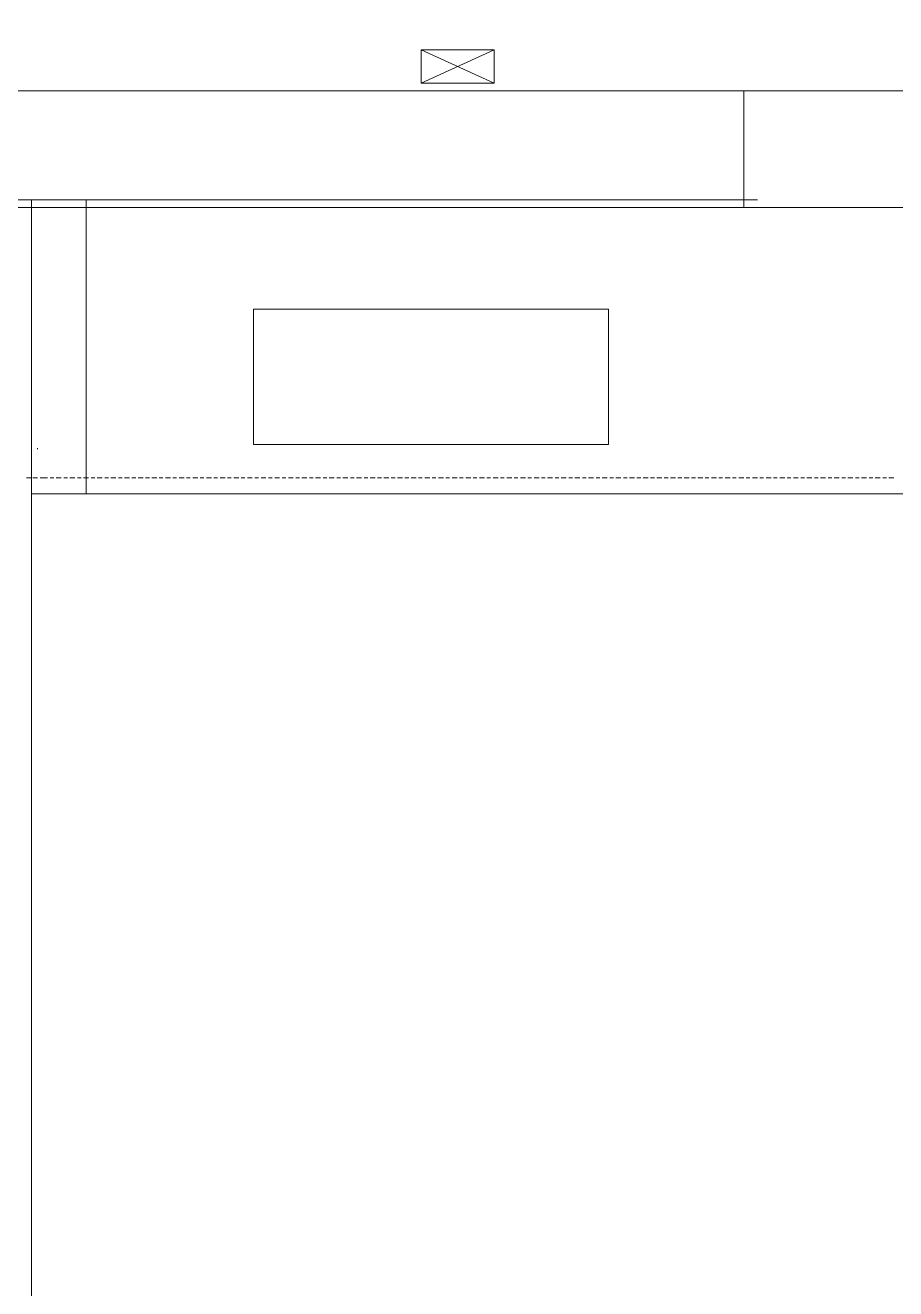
# Model space of a CAD drawing. Header units: inches. Extents: x 1969 to 240164, y 1364 to 46451.
# Drawn here: x 53205 to 55597, y 26307 to 29778 of the extents above; entities that cross this region are included whole.
import ezdxf

# ---------------------------------------------------------------- set-up
doc = ezdxf.new("R2010")
doc.units = ezdxf.units.IN
doc.header["$MEASUREMENT"] = 0
for name, color, linetype in [('PDF_0', 7, 'Continuous'), ('PDF_BH_Waste', 7, 'Continuous'), ('PDF_HAT', 7, 'Continuous'), ('PDF_ROAD', 7, 'Continuous'), ('PDF_TEX', 7, 'Continuous'), ('PDF_TXT', 7, 'Continuous'), ('PDF_Wall', 7, 'Continuous')]:
    doc.layers.add(name, color=color, linetype=linetype)

msp = doc.modelspace()

# ---------------------------------------------------------------- linework, layer by layer
at = {"layer": 'PDF_0', "lineweight": 0}
for points in [[(52162.4, 29597.9), (52104.4, 29597.9), (52104.4, 29618.3), (52162.4, 29618.3), (52162.4, 30218.3), (52104.4, 30218.3), (52104.4, 30238.7), (52162.4, 30238.7), (52162.4, 31298.8), (57340.2, 31298.8), (57340.2, 30675), (57578.8, 30675), (57578.8, 29597.9)], [(54493.9, 29618.3), (54292.8, 29618.3), (54292.8, 29710.4), (54493.9, 29710.4)]]:
    msp.add_lwpolyline(points, close=True, dxfattribs=at)
for points in [[(54292.8, 29618.3), (54493.9, 29710.4)], [(54493.9, 29618.3), (54292.8, 29710.4)], [(55179.1, 29277.5), (55179.1, 29597.9)], [(53222.5, 28490.1), (53222.5, 29297.9)], [(53372.5, 28490.1), (53372.5, 29297.9)]]:
    msp.add_lwpolyline(points, dxfattribs=at)
at = {"layer": 'PDF_BH_Waste', "lineweight": 0}
msp.add_lwpolyline([(53832.7, 28998), (54807.5, 28998), (54807.5, 28626.4), (53832.7, 28626.4)], close=True, dxfattribs=at)
at = {"layer": 'PDF_HAT', "lineweight": 0}
msp.add_lwpolyline([(53222.5, 24007.6), (53222.5, 21972.6), (53222.5, 20953.4), (53467.9, 20953.4), (53467.9, 20353.5), (54425.8, 20353.5), (54903, 20353.5), (55622.2, 20353.5), (55622.2, 28490.1), (53253.2, 28490.1), (53222.5, 28490.1), (53222.5, 24430.3), (53041.8, 24430.3), (53041.8, 24007.6)], close=True, dxfattribs=at)
at = {"layer": 'PDF_ROAD', "lineweight": 0}
msp.add_lwpolyline([(54040.6, 28490.1), (55622.2, 28490.1), (55622.2, 20353.5), (53474.7, 20353.5), (53474.7, 20953.4), (53222.5, 20953.4), (53222.5, 24007.6), (53041.8, 24007.6), (53041.8, 24430.3), (53222.5, 24430.3), (53222.5, 28040.1)], dxfattribs=at)
at = {"layer": 'PDF_TEX', "lineweight": 0}
for points in [[(55216.6, 29297.9), (53123.6, 29297.9)], [(58093.5, 29277.5), (52022.6, 29277.5)], [(55206.4, 29277.5), (53133.9, 29277.5)], [(55622.2, 26383.5), (55622.2, 28490.1), (53253.2, 28490.1), (53222.5, 28490.1), (53222.5, 26383.5)]]:
    msp.add_lwpolyline(points, dxfattribs=at)
at = {"layer": 'PDF_TXT', "lineweight": 0}
for points in [[(53239.5, 28612.8), (53239.5, 28616.2)], [(53222.5, 28534.4), (53208.9, 28534.4)], [(53239.5, 28534.4), (53225.9, 28534.4)], [(53266.8, 28534.4), (53253.2, 28534.4), (53246.4, 28534.4)], [(53283.8, 28534.4), (53273.6, 28534.4)], [(53304.3, 28534.4), (53290.7, 28534.4)], [(53321.3, 28534.4), (53311.1, 28534.4)], [(53341.8, 28534.4), (53328.2, 28534.4)], [(53358.8, 28534.4), (53348.6, 28534.4)], [(53379.3, 28534.4), (53365.7, 28534.4)], [(53396.3, 28534.4), (53386.1, 28534.4)], [(53416.8, 28534.4), (53403.2, 28534.4)], [(53433.8, 28534.4), (53423.6, 28534.4)], [(53454.3, 28534.4), (53440.6, 28534.4)], [(53471.3, 28534.4), (53461.1, 28534.4)], [(53491.8, 28534.4), (53478.1, 28534.4)], [(53508.8, 28534.4), (53498.6, 28534.4)], [(53529.3, 28534.4), (53515.6, 28534.4)], [(53546.3, 28534.4), (53536.1, 28534.4)], [(53566.8, 28534.4), (53553.1, 28534.4)], [(53583.8, 28534.4), (53573.6, 28534.4)], [(53604.3, 28534.4), (53590.6, 28534.4)], [(53621.3, 28534.4), (53611.1, 28534.4)], [(53641.8, 28534.4), (53628.1, 28534.4)], [(53658.8, 28534.4), (53648.6, 28534.4)], [(53679.3, 28534.4), (53665.6, 28534.4)], [(53696.3, 28534.4), (53686.1, 28534.4)], [(53716.8, 28534.4), (53703.1, 28534.4)], [(53733.8, 28534.4), (53723.6, 28534.4)], [(53754.3, 28534.4), (53740.6, 28534.4)], [(53771.3, 28534.4), (53761.1, 28534.4)], [(53791.7, 28534.4), (53778.1, 28534.4)], [(53808.8, 28534.4), (53798.6, 28534.4)], [(53829.2, 28534.4), (53815.6, 28534.4)], [(53846.3, 28534.4), (53836.1, 28534.4)], [(53866.7, 28534.4), (53853.1, 28534.4)], [(53883.8, 28534.4), (53873.6, 28534.4)], [(53904.2, 28534.4), (53890.6, 28534.4)], [(53921.3, 28534.4), (53911.1, 28534.4)], [(53941.7, 28534.4), (53928.1, 28534.4)], [(53958.8, 28534.4), (53948.5, 28534.4)], [(53979.2, 28534.4), (53965.6, 28534.4)], [(53996.3, 28534.4), (53986, 28534.4)], [(54016.7, 28534.4), (54003.1, 28534.4)], [(54033.8, 28534.4), (54023.5, 28534.4)], [(54054.2, 28534.4), (54040.6, 28534.4)], [(54071.3, 28534.4), (54061, 28534.4)], [(54091.7, 28534.4), (54078.1, 28534.4)], [(54108.8, 28534.4), (54098.5, 28534.4)], [(54129.2, 28534.4), (54115.6, 28534.4)], [(54146.3, 28534.4), (54136, 28534.4)], [(54166.7, 28534.4), (54153.1, 28534.4)], [(54183.7, 28534.4), (54173.5, 28534.4)], [(54204.2, 28534.4), (54190.6, 28534.4)], [(54221.2, 28534.4), (54211, 28534.4)], [(54241.7, 28534.4), (54228.1, 28534.4)], [(54258.7, 28534.4), (54248.5, 28534.4)], [(54279.2, 28534.4), (54265.6, 28534.4)], [(54296.2, 28534.4), (54286, 28534.4)], [(54316.7, 28534.4), (54303.1, 28534.4)], [(54333.7, 28534.4), (54323.5, 28534.4)], [(54354.2, 28534.4), (54340.5, 28534.4)], [(54371.2, 28534.4), (54361, 28534.4)], [(54391.7, 28534.4), (54378, 28534.4)], [(54408.7, 28534.4), (54398.5, 28534.4)], [(54429.2, 28534.4), (54415.5, 28534.4)], [(54446.2, 28534.4), (54436, 28534.4)], [(54466.7, 28534.4), (54453, 28534.4)], [(54483.7, 28534.4), (54473.5, 28534.4)], [(54504.2, 28534.4), (54490.5, 28534.4)], [(54521.2, 28534.4), (54511, 28534.4)], [(54541.7, 28534.4), (54528, 28534.4)], [(54558.7, 28534.4), (54548.5, 28534.4)], [(54579.2, 28534.4), (54565.5, 28534.4)], [(54596.2, 28534.4), (54586, 28534.4)], [(54616.7, 28534.4), (54603, 28534.4)], [(54633.7, 28534.4), (54623.5, 28534.4)], [(54654.2, 28534.4), (54640.5, 28534.4)], [(54671.2, 28534.4), (54661, 28534.4)], [(54691.6, 28534.4), (54678, 28534.4)], [(54708.7, 28534.4), (54698.5, 28534.4)], [(54729.1, 28534.4), (54715.5, 28534.4)], [(54746.2, 28534.4), (54736, 28534.4)], [(54766.6, 28534.4), (54753, 28534.4)], [(54783.7, 28534.4), (54773.5, 28534.4)], [(54804.1, 28534.4), (54790.5, 28534.4)], [(54821.2, 28534.4), (54811, 28534.4)], [(54841.6, 28534.4), (54828, 28534.4)], [(54858.7, 28534.4), (54848.4, 28534.4)], [(54879.1, 28534.4), (54865.5, 28534.4)], [(54896.2, 28534.4), (54885.9, 28534.4)], [(54916.6, 28534.4), (54903, 28534.4)], [(54933.7, 28534.4), (54923.4, 28534.4)], [(54954.1, 28534.4), (54940.5, 28534.4)], [(54971.2, 28534.4), (54960.9, 28534.4)], [(54991.6, 28534.4), (54978, 28534.4)], [(55008.7, 28534.4), (54998.4, 28534.4)], [(55029.1, 28534.4), (55015.5, 28534.4)], [(55046.2, 28534.4), (55035.9, 28534.4)], [(55066.6, 28534.4), (55053, 28534.4)], [(55083.6, 28534.4), (55073.4, 28534.4)], [(55104.1, 28534.4), (55090.5, 28534.4)], [(55121.1, 28534.4), (55110.9, 28534.4)], [(55141.6, 28534.4), (55128, 28534.4)], [(55158.6, 28534.4), (55148.4, 28534.4)], [(55179.1, 28534.4), (55165.5, 28534.4)], [(55196.1, 28534.4), (55185.9, 28534.4)], [(55216.6, 28534.4), (55203, 28534.4)], [(55233.6, 28534.4), (55223.4, 28534.4)], [(55254.1, 28534.4), (55240.4, 28534.4)], [(55271.1, 28534.4), (55260.9, 28534.4)], [(55291.6, 28534.4), (55277.9, 28534.4)], [(55308.6, 28534.4), (55298.4, 28534.4)], [(55329.1, 28534.4), (55315.4, 28534.4)], [(55346.1, 28534.4), (55335.9, 28534.4)], [(55366.6, 28534.4), (55352.9, 28534.4)], [(55383.6, 28534.4), (55373.4, 28534.4)], [(55404.1, 28534.4), (55390.4, 28534.4)], [(55421.1, 28534.4), (55410.9, 28534.4)], [(55441.6, 28534.4), (55427.9, 28534.4)], [(55458.6, 28534.4), (55448.4, 28534.4)], [(55479.1, 28534.4), (55465.4, 28534.4)], [(55496.1, 28534.4), (55485.9, 28534.4)], [(55516.6, 28534.4), (55502.9, 28534.4)], [(55533.6, 28534.4), (55523.4, 28534.4)], [(55554.1, 28534.4), (55540.4, 28534.4)], [(55571.1, 28534.4), (55560.9, 28534.4)], [(55591.5, 28534.4), (55577.9, 28534.4)]]:
    msp.add_lwpolyline(points, dxfattribs=at)
at = {"layer": 'PDF_Wall', "lineweight": 0}
msp.add_lwpolyline([(55179.1, 29342.2), (55179.1, 29277.5)], close=True, dxfattribs=at)

doc.saveas('drawing.dxf')
